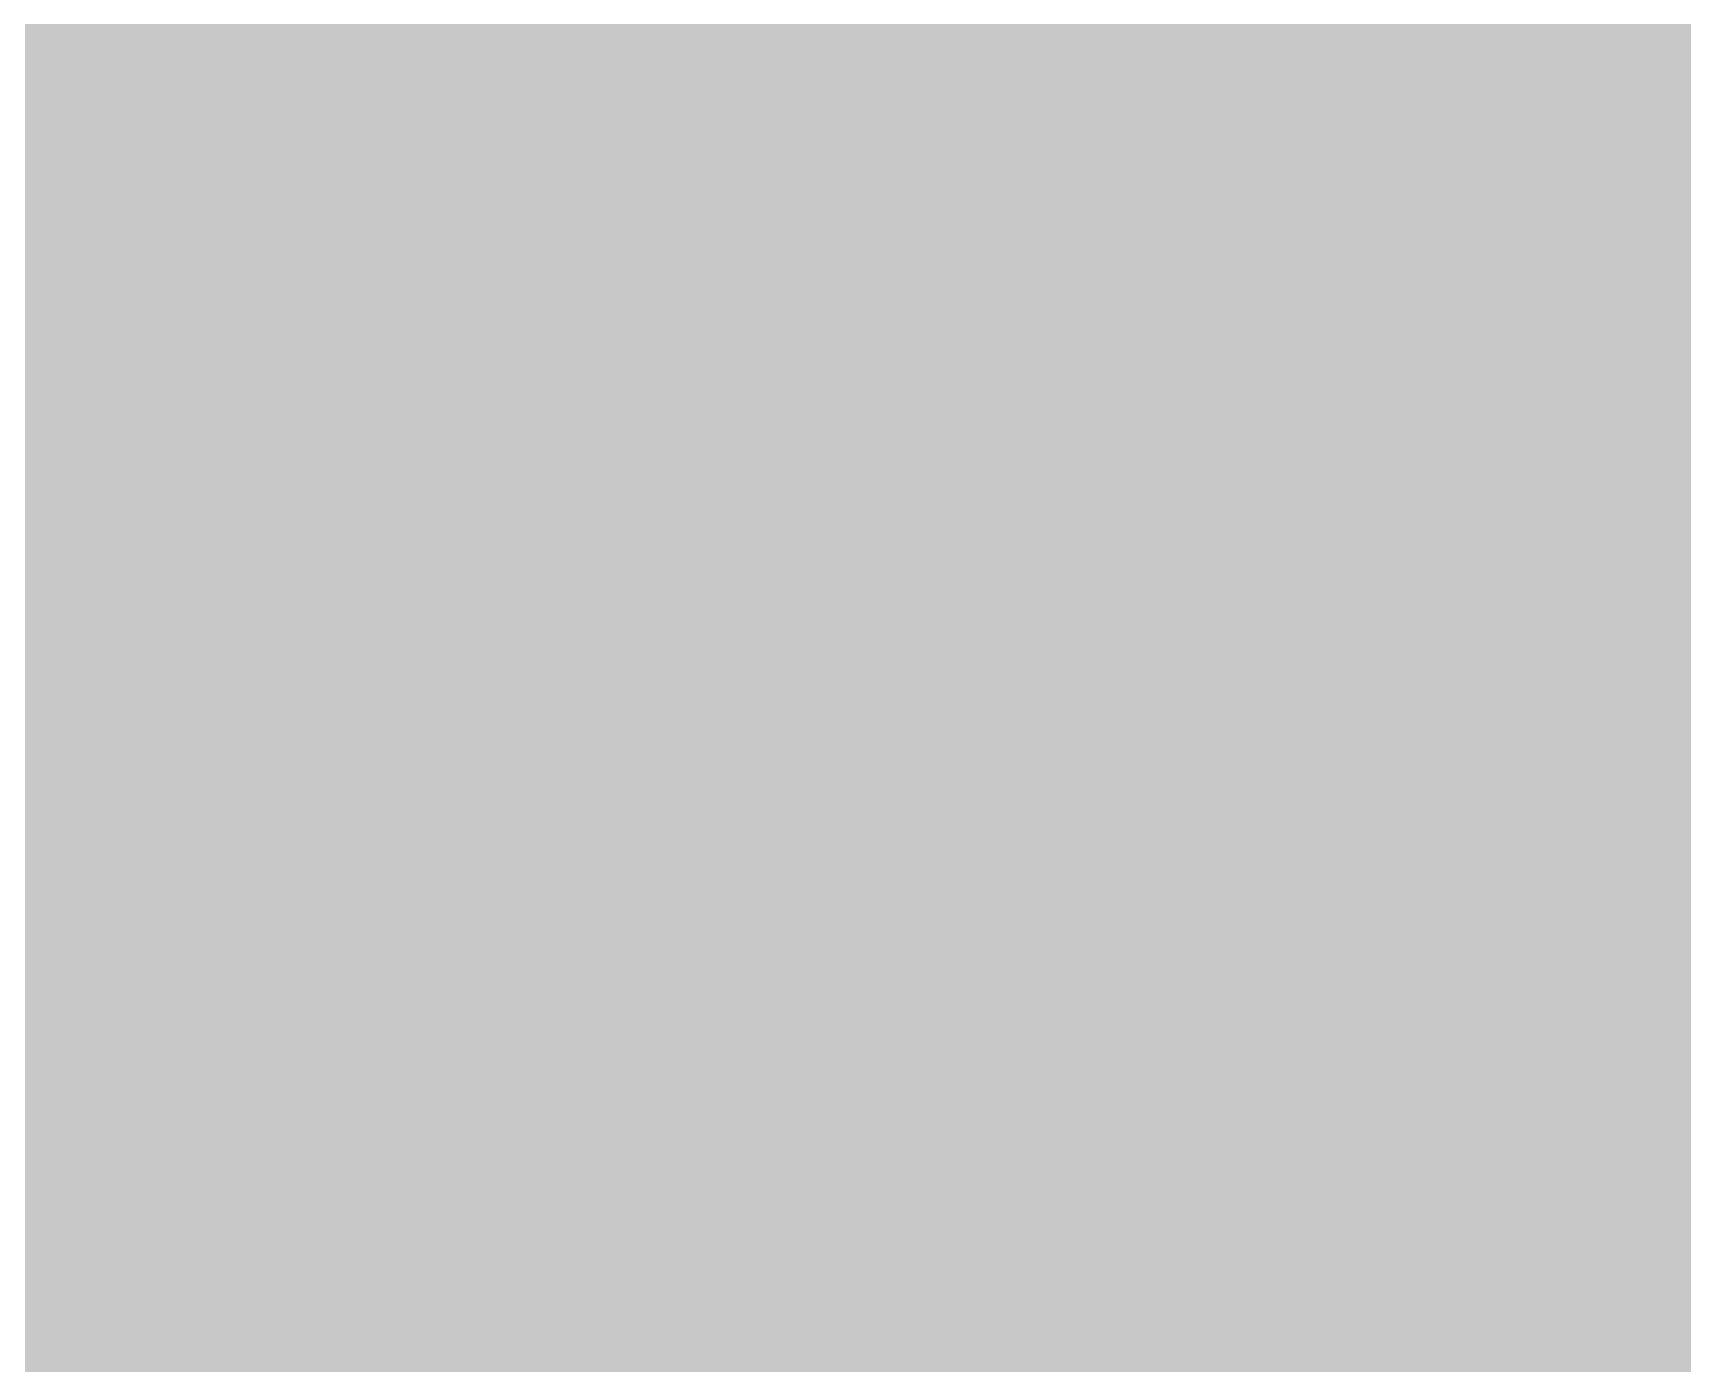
# Model space of a CAD drawing. Header units: millimetres. Extents: x 85 to 447, y 59 to 294.
# Drawn here: x 342.497 to 343.072, y 68.806 to 69.27 of the extents above; entities that cross this region are included whole.
import ezdxf

# ---------------------------------------------------------------- set-up
doc = ezdxf.new("R2010")
doc.units = ezdxf.units.MM
doc.layers.add('BG', color=7, linetype='Continuous')

msp = doc.modelspace()

# ---------------------------------------------------------------- hatches: boundary and pattern name
at = {"true_color": 0xfce102}
for points in [[(343.02874, 69.0335), (343.02887, 69.03359), (343.02901, 69.03367), (343.02916, 69.03375), (343.02932, 69.03381), (343.02948, 69.03387), (343.02965, 69.03393), (343.02983, 69.03398), (343.03002, 69.03402), (343.03021, 69.03406), (343.03041, 69.03409), (343.03062, 69.03412), (343.03083, 69.03415), (343.03106, 69.03417), (343.03129, 69.03419), (343.03153, 69.0342), (343.03178, 69.03421), (343.03204, 69.03422), (343.03231, 69.03423), (343.03258, 69.03423), (343.03287, 69.03424), (343.03316, 69.03424), (343.03346, 69.03424), (343.03378, 69.03424), (343.0341, 69.03424), (343.03548, 69.03626), (343.03684, 69.0385), (343.03818, 69.04095), (343.03949, 69.0436), (343.04078, 69.04641), (343.04203, 69.04938), (343.04325, 69.05248), (343.04444, 69.05569), (343.04557, 69.059), (343.04667, 69.06238), (343.04771, 69.06583), (343.04869, 69.06931), (343.04962, 69.07281), (343.05049, 69.07631), (343.0513, 69.0798), (343.05203, 69.08324), (343.05269, 69.08664), (343.05328, 69.08995), (343.05378, 69.09318), (343.0542, 69.09629), (343.05454, 69.09927), (343.05478, 69.1021), (343.05493, 69.10476), (343.05498, 69.10723), (343.05432, 69.10819), (343.05364, 69.10923), (343.05293, 69.11035), (343.05219, 69.11154), (343.05142, 69.11278), (343.05063, 69.11408), (343.04982, 69.11541), (343.04898, 69.11678), (343.04812, 69.11816), (343.04723, 69.11956), (343.04633, 69.12095), (343.0454, 69.12234), (343.04446, 69.12371), (343.0435, 69.12505), (343.04251, 69.12636), (343.04151, 69.12761), (343.0405, 69.12882), (343.03946, 69.12995), (343.03842, 69.13101), (343.03735, 69.13199), (343.03628, 69.13287), (343.03519, 69.13365), (343.03408, 69.13431), (343.03297, 69.13485), (343.03139, 69.13533), (343.02982, 69.1358), (343.02825, 69.13626), (343.02669, 69.13672), (343.02513, 69.13718), (343.02358, 69.13763), (343.02203, 69.13808), (343.02048, 69.13852), (343.01894, 69.13896), (343.01741, 69.13939), (343.01587, 69.13982), (343.01434, 69.14025), (343.01281, 69.14067), (343.01129, 69.14109), (343.00976, 69.1415), (343.00824, 69.14191), (343.00671, 69.14232), (343.00519, 69.14273), (343.00366, 69.14313), (343.00214, 69.14353), (343.00062, 69.14392), (342.99909, 69.14431), (342.99756, 69.1447), (342.99603, 69.14508), (342.99286, 69.14555), (342.98937, 69.14607), (342.98562, 69.14662), (342.98162, 69.14719), (342.97742, 69.14777), (342.97302, 69.14834), (342.96848, 69.14889), (342.96382, 69.14941), (342.95906, 69.14987), (342.95425, 69.15028), (342.9494, 69.1506), (342.94455, 69.15084), (342.93973, 69.15097), (342.93497, 69.15098), (342.9303, 69.15085), (342.92575, 69.15058), (342.92136, 69.15015), (342.91714, 69.14953), (342.91313, 69.14873), (342.90937, 69.14773), (342.90587, 69.1465), (342.90268, 69.14505), (342.89982, 69.14334), (342.89733, 69.14138), (342.89723, 69.13873), (342.89714, 69.13607), (342.89705, 69.1334), (342.89696, 69.13073), (342.89687, 69.12806), (342.89678, 69.12538), (342.89669, 69.12269), (342.8966, 69.12), (342.89651, 69.11731), (342.89642, 69.11461), (342.89633, 69.11191), (342.89624, 69.10921), (342.89615, 69.10651), (342.89605, 69.1038), (342.89596, 69.10109), (342.89586, 69.09838), (342.89576, 69.09566), (342.89566, 69.09295), (342.89556, 69.09023), (342.89545, 69.08751), (342.89534, 69.0848), (342.89523, 69.08208), (342.89511, 69.07936), (342.895, 69.07665), (342.89495, 69.07572), (342.8949, 69.07466), (342.89483, 69.07346), (342.89475, 69.07215), (342.89465, 69.07074), (342.89454, 69.06925), (342.89441, 69.06768), (342.89427, 69.06605), (342.89411, 69.06438), (342.89392, 69.06268), (342.89372, 69.06096), (342.89349, 69.05924), (342.89325, 69.05753), (342.89297, 69.05584), (342.89267, 69.0542), (342.89235, 69.05261), (342.892, 69.05109), (342.89162, 69.04965), (342.89121, 69.0483), (342.89077, 69.04707), (342.8903, 69.04596), (342.88979, 69.04499), (342.88926, 69.04417), (342.88868, 69.04352), (342.88874, 69.04345), (342.88881, 69.04338), (342.88888, 69.04331), (342.88897, 69.04323), (342.88906, 69.04315), (342.88917, 69.04307), (342.88927, 69.04299), (342.88939, 69.04291), (342.88951, 69.04282), (342.88964, 69.04274), (342.88978, 69.04265), (342.88992, 69.04257), (342.89007, 69.04248), (342.89022, 69.0424), (342.89038, 69.04231), (342.89054, 69.04223), (342.8907, 69.04214), (342.89087, 69.04206), (342.89104, 69.04198), (342.89122, 69.0419), (342.89139, 69.04183), (342.89157, 69.04175), (342.89175, 69.04168), (342.89193, 69.04161), (342.89761, 69.04135), (342.90329, 69.04107), (342.90896, 69.04078), (342.91464, 69.04049), (342.92031, 69.04019), (342.92598, 69.03989), (342.93165, 69.03957), (342.93732, 69.03925), (342.94299, 69.03893), (342.94867, 69.03859), (342.95435, 69.03826), (342.96003, 69.03791), (342.96571, 69.03757), (342.9714, 69.03722), (342.9771, 69.03686), (342.9828, 69.0365), (342.98851, 69.03613), (342.99423, 69.03577), (342.99995, 69.03539), (343.00569, 69.03502), (343.01143, 69.03464), (343.01719, 69.03426), (343.02296, 69.03388)], [(342.71479, 69.0444), (342.71329, 69.04747), (342.71194, 69.05063), (342.71074, 69.05387), (342.70968, 69.05719), (342.70874, 69.06058), (342.70793, 69.06403), (342.70724, 69.06753), (342.70665, 69.07108), (342.70616, 69.07467), (342.70576, 69.07829), (342.70544, 69.08194), (342.70519, 69.0856), (342.70501, 69.08927), (342.70489, 69.09294), (342.70482, 69.09661), (342.70479, 69.10027), (342.7048, 69.1039), (342.70483, 69.10751), (342.70487, 69.11108), (342.70493, 69.11461), (342.70499, 69.11809), (342.70504, 69.12151), (342.70508, 69.12486), (342.70509, 69.12815), (342.7049, 69.12898), (342.70469, 69.12983), (342.70444, 69.1307), (342.70416, 69.13156), (342.70386, 69.13244), (342.70352, 69.13331), (342.70316, 69.13418), (342.70276, 69.13505), (342.70233, 69.13591), (342.70188, 69.13676), (342.70139, 69.1376), (342.70088, 69.13842), (342.70033, 69.13922), (342.69975, 69.14), (342.69915, 69.14075), (342.69851, 69.14147), (342.69784, 69.14216), (342.69714, 69.14282), (342.69642, 69.14344), (342.69566, 69.14401), (342.69487, 69.14455), (342.69405, 69.14503), (342.6932, 69.14547), (342.69232, 69.14586), (342.68685, 69.14659), (342.68132, 69.14722), (342.67574, 69.14775), (342.67009, 69.14819), (342.66441, 69.14855), (342.65868, 69.14882), (342.65291, 69.14901), (342.64711, 69.14914), (342.64128, 69.14921), (342.63544, 69.14922), (342.62958, 69.14917), (342.62371, 69.14908), (342.61784, 69.14896), (342.61196, 69.1488), (342.6061, 69.14861), (342.60024, 69.1484), (342.59441, 69.14818), (342.58859, 69.14795), (342.58281, 69.14772), (342.57705, 69.14748), (342.57134, 69.14726), (342.56567, 69.14705), (342.56005, 69.14686), (342.55449, 69.1467), (342.54911, 69.14512), (342.54449, 69.14305), (342.54058, 69.14051), (342.53732, 69.13755), (342.53466, 69.13419), (342.53255, 69.13049), (342.53093, 69.12646), (342.52976, 69.12215), (342.52898, 69.11759), (342.52853, 69.11282), (342.52837, 69.10787), (342.52844, 69.10279), (342.52869, 69.0976), (342.52906, 69.09233), (342.52951, 69.08704), (342.52997, 69.08175), (342.53041, 69.07649), (342.53076, 69.07131), (342.53097, 69.06624), (342.53099, 69.06131), (342.53076, 69.05657), (342.53024, 69.05203), (342.52937, 69.04776), (342.5281, 69.04376), (342.53596, 69.04384), (342.5438, 69.04391), (342.55163, 69.04397), (342.55946, 69.04403), (342.56728, 69.04408), (342.57509, 69.04413), (342.58289, 69.04417), (342.59069, 69.04421), (342.59847, 69.04424), (342.60626, 69.04427), (342.61403, 69.0443), (342.6218, 69.04432), (342.62957, 69.04434), (342.63733, 69.04435), (342.64509, 69.04436), (342.65284, 69.04437), (342.6606, 69.04438), (342.66834, 69.04439), (342.67609, 69.04439), (342.68383, 69.0444), (342.69157, 69.0444), (342.69931, 69.0444), (342.70705, 69.0444)], [(342.28883, 68.92706), (342.29692, 68.9275), (342.30499, 68.92794), (342.31307, 68.92838), (342.32114, 68.92883), (342.3292, 68.92928), (342.33727, 68.92973), (342.34534, 68.93017), (342.35341, 68.93062), (342.36148, 68.93107), (342.36955, 68.93152), (342.37762, 68.93196), (342.38569, 68.9324), (342.39377, 68.93283), (342.40186, 68.93326), (342.40995, 68.93369), (342.41804, 68.93411), (342.42614, 68.93452), (342.43425, 68.93493), (342.44237, 68.93533), (342.4505, 68.93572), (342.45864, 68.9361), (342.46678, 68.93647), (342.47494, 68.93683), (342.48311, 68.93718), (342.68899, 68.93718), (342.69554, 68.93691), (342.7021, 68.93663), (342.70866, 68.93636), (342.71523, 68.93609), (342.7218, 68.93581), (342.72838, 68.93555), (342.73497, 68.93528), (342.74156, 68.93501), (342.74815, 68.93474), (342.75475, 68.93447), (342.76136, 68.9342), (342.76796, 68.93393), (342.77458, 68.93366), (342.7812, 68.93339), (342.78782, 68.93312), (342.79444, 68.93284), (342.80108, 68.93256), (342.80771, 68.93229), (342.81435, 68.932), (342.82099, 68.93172), (342.82764, 68.93143), (342.83429, 68.93114), (342.84094, 68.93085), (342.8476, 68.93055), (342.85133, 68.9303), (342.85506, 68.93004), (342.85878, 68.92979), (342.86251, 68.92953), (342.86624, 68.92926), (342.86996, 68.929), (342.87369, 68.92873), (342.87742, 68.92846), (342.88115, 68.92819), (342.88488, 68.92791), (342.88861, 68.92763), (342.89235, 68.92735), (342.8961, 68.92706), (342.89984, 68.92677), (342.90359, 68.92648), (342.90735, 68.92618), (342.91112, 68.92588), (342.91488, 68.92558), (342.91866, 68.92527), (342.92244, 68.92496), (342.92624, 68.92464), (342.93004, 68.92432), (342.93385, 68.924), (342.93766, 68.92367), (342.93997, 68.92629), (342.94229, 68.92891), (342.94461, 68.93153), (342.94694, 68.93416), (342.94927, 68.9368), (342.95162, 68.93943), (342.95398, 68.94206), (342.95635, 68.94468), (342.95874, 68.9473), (342.96114, 68.94992), (342.96355, 68.95252), (342.96599, 68.95512), (342.96844, 68.9577), (342.97091, 68.96026), (342.9734, 68.96281), (342.97591, 68.96535), (342.97845, 68.96786), (342.98101, 68.97035), (342.98359, 68.97281), (342.9862, 68.97526), (342.98884, 68.97767), (342.99151, 68.98006), (342.9942, 68.98241), (342.99693, 68.98474), (342.99776, 68.98584), (342.9986, 68.98693), (342.99944, 68.98801), (343.00029, 68.98908), (343.00114, 68.99015), (343.002, 68.99121), (343.00286, 68.99226), (343.00372, 68.9933), (343.00459, 68.99434), (343.00546, 68.99537), (343.00634, 68.9964), (343.00721, 68.99743), (343.00809, 68.99845), (343.00897, 68.99947), (343.00985, 69.00048), (343.01074, 69.0015), (343.01162, 69.00251), (343.01251, 69.00353), (343.01339, 69.00454), (343.01428, 69.00556), (343.01516, 69.00658), (343.01605, 69.00759), (343.01693, 69.00862), (343.01781, 69.00964), (343.01216, 69.01), (343.00651, 69.01035), (343.00086, 69.0107), (342.99522, 69.01104), (342.98957, 69.01139), (342.98393, 69.01173), (342.97829, 69.01206), (342.97266, 69.0124), (342.96702, 69.01273), (342.96139, 69.01306), (342.95576, 69.01339), (342.95014, 69.01371), (342.94452, 69.01404), (342.9389, 69.01436), (342.93328, 69.01468), (342.92767, 69.015), (342.92206, 69.01532), (342.91646, 69.01564), (342.91086, 69.01596), (342.90526, 69.01628), (342.89967, 69.01659), (342.89408, 69.01691), (342.88849, 69.01723), (342.88291, 69.01754), (342.85575, 69.01801), (342.82856, 69.01843), (342.80133, 69.01882), (342.77408, 69.01915), (342.74681, 69.01942), (342.71951, 69.01963), (342.6922, 69.01977), (342.66488, 69.01983), (342.63755, 69.0198), (342.61021, 69.01967), (342.58287, 69.01944), (342.55553, 69.0191), (342.52819, 69.01864), (342.50086, 69.01805), (342.47355, 69.01733), (342.44625, 69.01647), (342.41897, 69.01546), (342.39171, 69.0143), (342.36448, 69.01297), (342.33727, 69.01147), (342.3101, 69.00979), (342.28297, 69.00793), (342.25588, 69.00587), (342.22883, 69.00361), (342.23051, 69.0006), (342.23232, 68.99764), (342.23424, 68.99472), (342.23625, 68.99184), (342.23834, 68.98898), (342.24051, 68.98615), (342.24273, 68.98334), (342.245, 68.98055), (342.2473, 68.97776), (342.24962, 68.97498), (342.25196, 68.97219), (342.25428, 68.9694), (342.2566, 68.9666), (342.25888, 68.96379), (342.26113, 68.96095), (342.26332, 68.95808), (342.26544, 68.95518), (342.26749, 68.95225), (342.26944, 68.94927), (342.2713, 68.94625), (342.27304, 68.94317), (342.27465, 68.94004), (342.27612, 68.93685), (342.27744, 68.93358), (342.27786, 68.9335), (342.27833, 68.93341), (342.27884, 68.93331), (342.27939, 68.9332), (342.27996, 68.93307), (342.28056, 68.93294), (342.28118, 68.93279), (342.28181, 68.93262), (342.28244, 68.93244), (342.28308, 68.93224), (342.28371, 68.93202), (342.28433, 68.93179), (342.28493, 68.93153), (342.28551, 68.93125), (342.28607, 68.93095), (342.28659, 68.93063), (342.28707, 68.93028), (342.2875, 68.92991), (342.28788, 68.92951), (342.28821, 68.92908), (342.28848, 68.92862), (342.28867, 68.92813), (342.28879, 68.92761)], [(342.50596, 68.82436), (342.51356, 68.82454), (342.52117, 68.82468), (342.52879, 68.82479), (342.53642, 68.82486), (342.54406, 68.8249), (342.55171, 68.82491), (342.55936, 68.82489), (342.56701, 68.82485), (342.57467, 68.82479), (342.58232, 68.82471), (342.58998, 68.82462), (342.59764, 68.82451), (342.60529, 68.82439), (342.61293, 68.82426), (342.62057, 68.82412), (342.62821, 68.82398), (342.63583, 68.82384), (342.64344, 68.82369), (342.65105, 68.82355), (342.65864, 68.82342), (342.66621, 68.82329), (342.67377, 68.82318), (342.68131, 68.82308), (342.68884, 68.82299), (342.72059, 68.82299), (342.72094, 68.82669), (342.72128, 68.83039), (342.72162, 68.83408), (342.72195, 68.83777), (342.72227, 68.84145), (342.72259, 68.84514), (342.7229, 68.84881), (342.72321, 68.85249), (342.72352, 68.85616), (342.72382, 68.85982), (342.72412, 68.86349), (342.72442, 68.86715), (342.72472, 68.8708), (342.72502, 68.87446), (342.72532, 68.87811), (342.72562, 68.88175), (342.72592, 68.8854), (342.72623, 68.88904), (342.72654, 68.89268), (342.72685, 68.89631), (342.72717, 68.89994), (342.7275, 68.90357), (342.72783, 68.9072), (342.72817, 68.91083), (342.71866, 68.91093), (342.70916, 68.91102), (342.69967, 68.91111), (342.69019, 68.91119), (342.68072, 68.91126), (342.67125, 68.91132), (342.6618, 68.91137), (342.65235, 68.91142), (342.64291, 68.91147), (342.63348, 68.91151), (342.62405, 68.91154), (342.61463, 68.91157), (342.60522, 68.91159), (342.59581, 68.91161), (342.5864, 68.91163), (342.57701, 68.91164), (342.56761, 68.91165), (342.55822, 68.91166), (342.54883, 68.91167), (342.53945, 68.91167), (342.53007, 68.91167), (342.52069, 68.91168), (342.51131, 68.91168), (342.50194, 68.91168), (342.50204, 68.90804), (342.50216, 68.9044), (342.50228, 68.90076), (342.50241, 68.89712), (342.50254, 68.89349), (342.50268, 68.88985), (342.50283, 68.88621), (342.50298, 68.88257), (342.50313, 68.87893), (342.50329, 68.8753), (342.50346, 68.87166), (342.50363, 68.86802), (342.5038, 68.86438), (342.50398, 68.86074), (342.50416, 68.85711), (342.50435, 68.85347), (342.50454, 68.84983), (342.50473, 68.84619), (342.50493, 68.84255), (342.50513, 68.83892), (342.50533, 68.83528), (342.50554, 68.83164), (342.50575, 68.828)], [(342.74894, 68.82147), (342.7551, 68.82109), (342.76127, 68.82071), (342.76745, 68.82034), (342.77364, 68.81997), (342.77983, 68.8196), (342.78604, 68.81923), (342.79225, 68.81887), (342.79846, 68.8185), (342.80468, 68.81814), (342.81091, 68.81779), (342.81714, 68.81743), (342.82337, 68.81707), (342.82961, 68.81672), (342.83585, 68.81637), (342.84209, 68.81601), (342.84833, 68.81566), (342.85458, 68.81531), (342.86082, 68.81496), (342.86707, 68.8146), (342.87331, 68.81425), (342.87955, 68.8139), (342.8858, 68.81354), (342.89204, 68.81319), (342.89827, 68.81283), (342.91464, 68.81283), (342.91428, 68.81523), (342.91386, 68.81801), (342.9134, 68.82114), (342.91292, 68.82456), (342.91243, 68.82826), (342.91195, 68.83218), (342.91149, 68.8363), (342.91107, 68.84057), (342.91071, 68.84497), (342.91042, 68.84944), (342.91022, 68.85397), (342.91013, 68.8585), (342.91015, 68.863), (342.91031, 68.86744), (342.91062, 68.87178), (342.9111, 68.87598), (342.91176, 68.88), (342.91262, 68.88381), (342.91369, 68.88737), (342.915, 68.89065), (342.91656, 68.8936), (342.91837, 68.89619), (342.92047, 68.89838), (342.92286, 68.90014), (342.91581, 68.90062), (342.90876, 68.9011), (342.90172, 68.90157), (342.89467, 68.90204), (342.88764, 68.90251), (342.8806, 68.90298), (342.87357, 68.90345), (342.86655, 68.90392), (342.85952, 68.90438), (342.8525, 68.90484), (342.84548, 68.9053), (342.83846, 68.90575), (342.83145, 68.9062), (342.82443, 68.90664), (342.81742, 68.90708), (342.81041, 68.90752), (342.80339, 68.90795), (342.79638, 68.90837), (342.78937, 68.90879), (342.78236, 68.90921), (342.77535, 68.90962), (342.76833, 68.91002), (342.76132, 68.91041), (342.7543, 68.9108), (342.75402, 68.9071), (342.75375, 68.90341), (342.75349, 68.89971), (342.75324, 68.896), (342.75299, 68.89229), (342.75275, 68.88858), (342.75252, 68.88487), (342.75229, 68.88115), (342.75207, 68.87743), (342.75186, 68.87371), (342.75165, 68.86998), (342.75144, 68.86626), (342.75123, 68.86253), (342.75103, 68.8588), (342.75082, 68.85507), (342.75062, 68.85134), (342.75042, 68.8476), (342.75022, 68.84387), (342.75001, 68.84014), (342.7498, 68.8364), (342.7496, 68.83267), (342.74938, 68.82894), (342.74916, 68.82521)]]:
    msp.add_hatch(color=2, dxfattribs=at).paths.add_polyline_path(points)
at = {"layer": 'BG', "true_color": 0x5e416d}
msp.add_hatch(color=197, dxfattribs=at).paths.add_polyline_path([(309.36953, 58.52312), (429.36937, 58.52312), (429.36937, 158.5231), (309.36953, 158.5231)])

doc.saveas('drawing.dxf')
